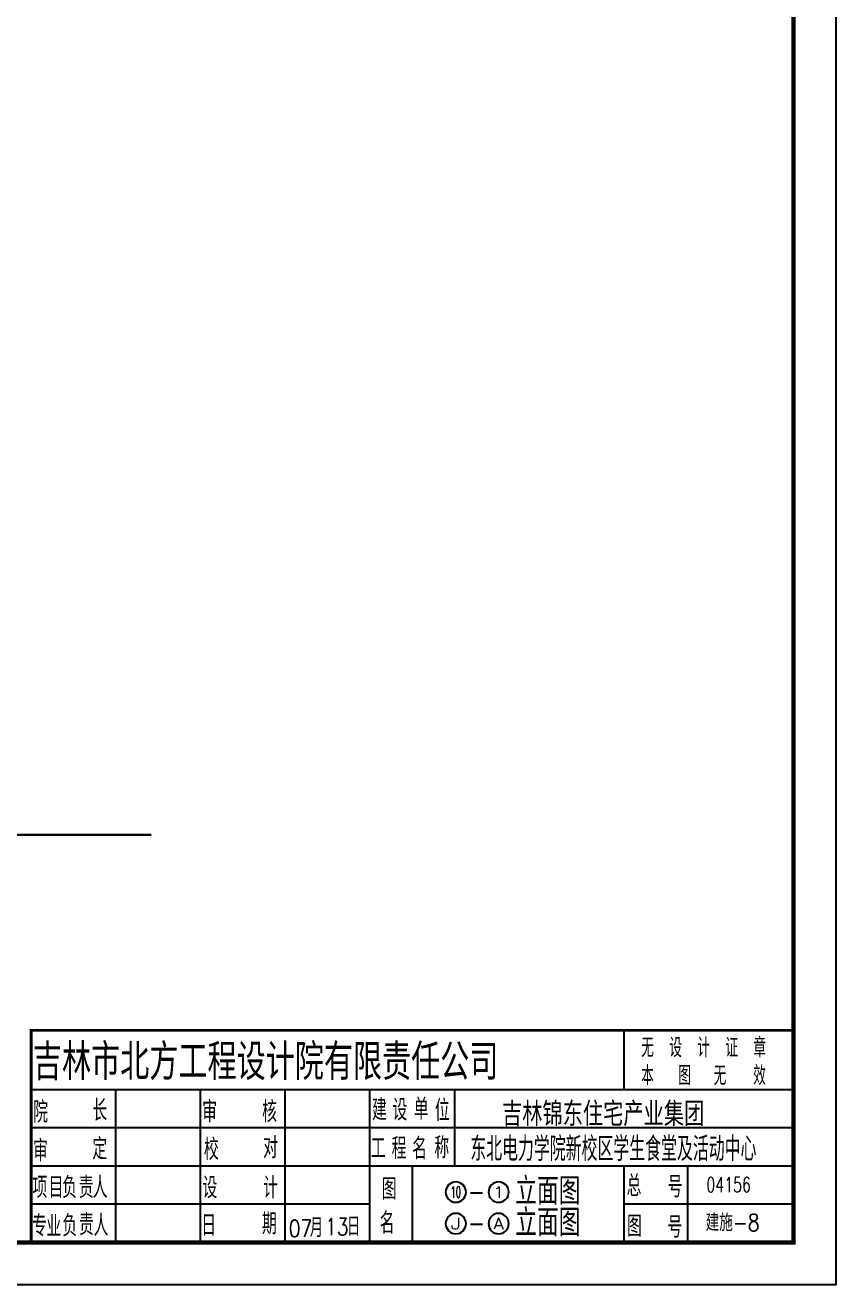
# Model space of a CAD drawing. Extents: x -55219 to 470149, y 494712 to 780039.
# Drawn here: x 175628 to 204320, y 494712 to 539262 of the extents above; entities that cross this region are included whole.
import ezdxf
from ezdxf.enums import TextEntityAlignment as Align

# ---------------------------------------------------------------- set-up
doc = ezdxf.new("R2010")
doc.units = 0
doc.header["$LTSCALE"] = 1500
doc.header["$MEASUREMENT"] = 0
doc.layers.get('0').update_dxf_attribs({"linetype": 'CONTINUOUS'})
for name, color, linetype in [('AXIS', 3, 'CONTINUOUS'), ('AXIS_TEXT', 7, 'CONTINUOUS'), ('B1', 3, 'CONTINUOUS'), ('GPSCOMMON', 7, 'CONTINUOUS'), ('LVTRY', 6, 'CONTINUOUS'), ('PUB_TITLE', 4, 'CONTINUOUS'), ('文字和字符', 3, 'CONTINUOUS')]:
    doc.layers.add(name, color=color, linetype=linetype)
doc.styles.add('_HZTXT', font='txt.shx', dxfattribs={"width": 0.8, "bigfont": 'hztxt.shx'})
doc.styles.add('COMPLEX', font='COMPLEX')
doc.styles.add('GPSXW', font='txt.shx', dxfattribs={"width": 0.8, "bigfont": 'hztxt.shx'})
doc.styles.add('H1', font='')
doc.styles.add('STY10', font='TXT', dxfattribs={"width": 0.7, "bigfont": 'HZTXT'})
doc.styles.add('STY13', font='TXT.shx', dxfattribs={"width": 0.7, "bigfont": 'STK.shx'})
doc.styles.add('STY3', font='TXT', dxfattribs={"width": 0.85, "bigfont": 'STK'})
doc.styles.add('STY7', font='TXT', dxfattribs={"width": 0.7, "bigfont": 'HZTXT'})
doc.styles.add('STY8', font='TXT', dxfattribs={"width": 0.7, "bigfont": 'HZTXT'})
doc.styles.add('STY9', font='TXT', dxfattribs={"width": 0.7, "bigfont": 'HZTXT'})
doc.styles.get('H1').set_extended_font_data('SimSun')

# ---------------------------------------------------------------- blocks, each defined once
blk = doc.blocks.new('_AXISO')
blk.add_circle((0, 0), 0.5)
at = {"layer": 'AXIS_TEXT', "style": 'COMPLEX', "width": 1.041667}
blk.add_attdef('A', text='', height=0.56, dxfattribs=at).set_placement((-0.25, -0.28), (0.25, -0.28), align=Align.FIT)

msp = doc.modelspace()

# ---------------------------------------------------------------- linework, layer by layer
at = {"color": 3, "linetype": 'Continuous'}
for p, q in [((196819.5, 503711.6), (196819.5, 501611.6)), ((202819.5, 496211.6), (202819.5, 503711.6)), ((202819.5, 501611.6), (175819.5, 501611.6)), ((178819.5, 501611.6), (178819.5, 496211.6)), ((181819.5, 501611.6), (181819.5, 496211.6)), ((184819.5, 501611.6), (184819.5, 496211.6)), ((187819.5, 501611.6), (187819.5, 496211.6)), ((190819.5, 501611.6), (190819.5, 498911.6)), ((202819.5, 500261.6), (175819.5, 500261.6)), ((202819.5, 498911.6), (175819.5, 498911.6)), ((189319.5, 498911.6), (189319.5, 496211.6)), ((196819.5, 498911.6), (196819.5, 496211.6)), ((199069.5, 498911.6), (199069.5, 496211.6)), ((187819.5, 497561.6), (175819.5, 497561.6)), ((202857.6, 497561.6), (196819.5, 497561.6))]:
    msp.add_line(p, q, dxfattribs=at)
at = {"color": 3}
msp.add_line((175819.5, 496211.6), (202819.5, 496211.6), dxfattribs=at)
at = {"layer": 'GPSCOMMON', "color": 1, "const_width": 105}
msp.add_lwpolyline([(175843.6, 496211.6), (175843.6, 503711.6), (202843.6, 503711.6)], dxfattribs=at)
at = {"layer": 'LVTRY'}
for p, q in [((191393.3, 497969.4), (191817.4, 497969.4)), ((191393.3, 496855.4), (191817.4, 496855.4))]:
    msp.add_line(p, q, dxfattribs=at)
at = {"layer": 'LVTRY', "color": 7, "const_width": 75}
msp.add_lwpolyline([(108880.9, 510624.6), (180090, 510624.6)], dxfattribs=at)
at = {"layer": 'PUB_TITLE'}
msp.add_lwpolyline([(78169.5, 494711.6), (78169.5, 583811.6), (204319.5, 583811.6), (204319.5, 494711.6)], close=True, dxfattribs=at)
at = {"layer": 'PUB_TITLE', "const_width": 150}
msp.add_lwpolyline([(81919.5, 496211.6), (202819.5, 496211.6), (202819.5, 582311.6), (81919.5, 582311.6)], close=True, dxfattribs=at)

# ---------------------------------------------------------------- block references
at = {"layer": 'AXIS'}
ref = msp.add_blockref('_AXISO', (190870.4, 497989.3), dxfattribs=dict(at, xscale=-720, yscale=720, zscale=720, rotation=180))
ref.add_attrib('A', '10', dxfattribs={"layer": 'AXIS_TEXT', "height": 403.2, "rotation": 360, "style": 'COMPLEX', "width": 0.646552}).set_placement((190690.4, 497787.7), (191050.4, 497787.7), align=Align.FIT)
ref = msp.add_blockref('_AXISO', (192385.1, 497989.3), dxfattribs=dict(at, xscale=-720, yscale=720, zscale=720, rotation=180))
ref.add_attrib('A', '1', dxfattribs={"layer": 'AXIS_TEXT', "height": 403.2, "style": 'COMPLEX', "width": 2.083333}).set_placement((192205.1, 497787.7), (192565.1, 497787.7), align=Align.FIT)
ref = msp.add_blockref('_AXISO', (190870.4, 496875.3), dxfattribs=dict(at, xscale=-720, yscale=720, zscale=720, rotation=180))
ref.add_attrib('A', 'J', dxfattribs={"layer": 'AXIS_TEXT', "height": 403.2, "rotation": 360, "style": 'COMPLEX', "width": 1.704545}).set_placement((190690.4, 496673.7), (191050.4, 496673.7), align=Align.FIT)
ref = msp.add_blockref('_AXISO', (192385.1, 496875.3), dxfattribs=dict(at, xscale=-720, yscale=720, zscale=720, rotation=180))
ref.add_attrib('A', 'A', dxfattribs={"layer": 'AXIS_TEXT', "height": 403.2, "rotation": 360, "style": 'COMPLEX', "width": 1.041667}).set_placement((192205.1, 496673.7), (192565.1, 496673.7), align=Align.FIT)

# ---------------------------------------------------------------- texts
at = {"color": 3}
for s, height, style, width, p in [('无', 675, 'STY13', 0.7, (197430.9, 502760.4)), ('设', 675, 'STY13', 0.7, (198423.7, 502760.4)), ('计', 675, 'STY13', 0.7, (199416.5, 502760.4)), ('证', 675, 'STY13', 0.7, (200409.3, 502760.4)), ('章', 675, 'STY13', 0.7, (201402.1, 502760.4)), ('本', 675, 'STY13', 0.7, (197430.9, 501773)), ('图', 675, 'STY13', 0.7, (198742.6, 501773)), ('无', 675, 'STY13', 0.7, (199996.4, 501773)), ('效', 675, 'STY13', 0.7, (201394.8, 501773)), ('07', 600, 'GPSXW', 0.8, (184959.5, 496405.4)), ('13', 600, 'GPSXW', 0.8, (186248.3, 496466.6))]:
    msp.add_text(s, height=height, dxfattribs=dict(at, style=style, width=width)).set_placement(p)
at = {"color": 3, "linetype": 'Continuous'}
for s, height, style, width, p in [('吉林市北方工程设计院有限责任公司', 1275, 'STY3', 0.85, (175903.5, 501955.9)), ('院', 750, 'STY8', 0.7, (175909.2, 500444.2)), ('长', 750, 'STY8', 0.7, (178005.4, 500508.8)), ('审', 750, 'STY8', 0.7, (181895.4, 500453.2)), ('核', 750, 'STY8', 0.7, (184013.9, 500459.3)), ('建', 750, 'STY9', 0.7, (187908.3, 500528.4)), ('设', 750, 'STY9', 0.7, (188627.7, 500521.6)), ('单', 750, 'STY9', 0.7, (189380.2, 500550.2)), ('位', 750, 'STY9', 0.7, (190126.6, 500507.8)), ('审', 750, 'STY8', 0.7, (175909.2, 499078.7)), ('定', 750, 'STY8', 0.7, (178005.4, 499143.3)), ('校', 750, 'STY8', 0.7, (181955, 499127)), ('对', 750, 'STY8', 0.7, (184049.6, 499185.5)), ('工', 750, 'STY9', 0.7, (187859.7, 499168)), ('程', 750, 'STY9', 0.7, (188600.7, 499161.2)), ('名', 750, 'STY9', 0.7, (189323.7, 499154.3)), ('称', 750, 'STY9', 0.7, (190111, 499183)), ('目', 750, 'STY8', 0.7, (176459.2, 497778.6)), ('负', 750, 'STY8', 0.7, (176938.5, 497778.6)), ('责', 750, 'STY8', 0.7, (177524.7, 497778.6)), ('人', 750, 'STY8', 0.7, (178016.7, 497778.6)), ('设', 750, 'STY8', 0.7, (181902.6, 497769.3)), ('计', 750, 'STY8', 0.7, (184051.7, 497767.7)), ('图', 750, 'STY10', 0.7, (188248.3, 497728.1)), ('总', 750, 'STY7', 0.7, (196914.6, 497836.9)), ('号', 750, 'STY7', 0.7, (198368.1, 497805.2)), ('04156', 525, 'STY7', 0.7, (199736.3, 497992)), ('业', 750, 'STY8', 0.7, (176376.4, 496403.3)), ('负', 750, 'STY8', 0.7, (176944.8, 496425.4)), ('责', 750, 'STY8', 0.7, (177532.7, 496463.1)), ('人', 750, 'STY8', 0.7, (178051.3, 496438.1)), ('日', 750, 'STY8', 0.7, (181858.9, 496438.3)), ('期', 750, 'STY8', 0.7, (184005.7, 496496.1)), ('名', 750, 'STY10', 0.7, (188175, 496514.8)), ('图', 750, 'STY7', 0.7, (196925.7, 496409.3)), ('月', 675, 'STY8', 0.7, (185700.7, 496397.1)), ('日', 675, 'STY8', 0.7, (187014.5, 496431.9)), ('号', 750, 'STY7', 0.7, (198359.4, 496378))]:
    msp.add_text(s, height=height, dxfattribs=dict(at, style=style, width=width)).set_placement(p)
at = {"linetype": 'Continuous', "style": 'STY8', "width": 0.7}
for s, p in [('项', (175884.2, 497778.6)), ('专', (175871.8, 496424.6))]:
    msp.add_text(s, height=750, dxfattribs=at).set_placement(p)
at = {"layer": 'B1', "color": 3, "style": '_HZTXT', "width": 0.8}
msp.add_text('建施-8', height=600, dxfattribs=at).set_placement((199713, 496612.9))
at = {"layer": 'LVTRY', "style": '_HZTXT', "width": 0.8}
for p in [(192973.1, 497542.4), (192973.1, 496428.4)]:
    msp.add_text('立面图', height=961.79, dxfattribs=at).set_placement(p)
at = {"layer": '文字和字符', "color": 2, "style": 'H1'}
for s, width, p in [('吉林锦东住宅产业集团', 0.7, (192503.7, 500405)), ('东北电力学院新校区学生食堂及活动中心', 0.55, (191382.4, 499171.9))]:
    msp.add_text(s, height=750, dxfattribs=dict(at, width=width)).set_placement(p)

doc.saveas('drawing.dxf')
